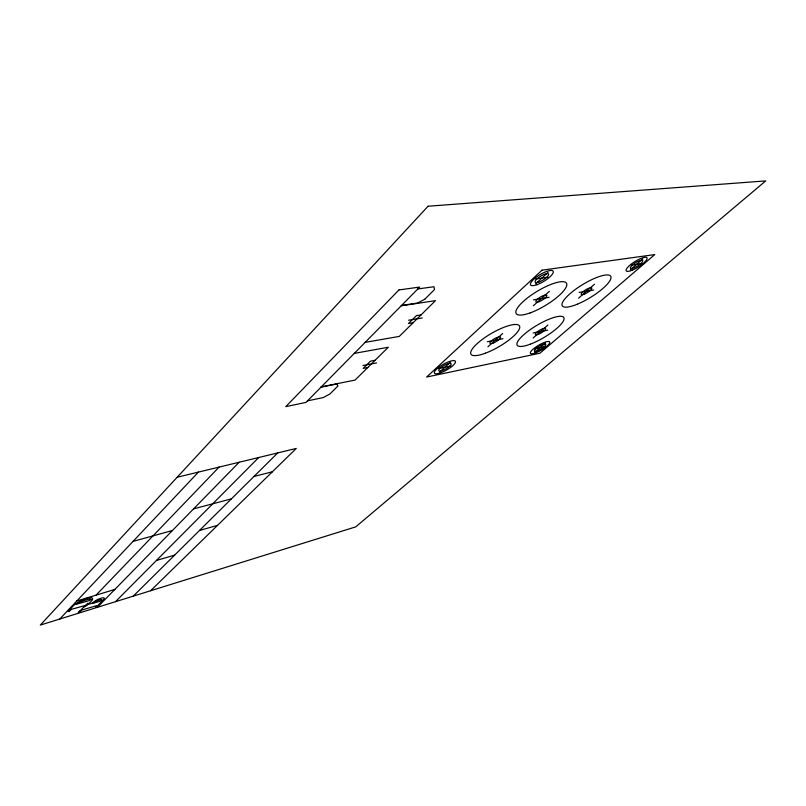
<?xml version="1.0" encoding="UTF-8"?>
<svg xmlns="http://www.w3.org/2000/svg" width="806" height="806" viewBox="0 0 806 806"><rect width="100%" height="100%" fill="white"/><g stroke="black" fill="none" stroke-linecap="round" stroke-linejoin="round"><path stroke-width="1.21" d="M87.894 603.493L87.904 603.472A8.211 1.894 -24.8 0 1 87.794 603.644L87.773 603.684A12.997 3.002 -25 0 0 87.612 603.916A10.518 2.428 -25 0 0 87.32 604.258L87.139 604.48A9.239 2.136 -24.8 0 1 86.836 604.822L92.347 603.17M84.539 606.243L87.874 603.301M103.611 599.523L101.274 602.102A6.519 1.491 -25 0 1 101.143 602.243L101.052 602.334A16.946 3.879 -24.9 0 1 100.075 603.241L98.131 605.235A16.876 3.839 -24.9 0 1 97.455 606.021L95.753 607.14L96.488 605.699L86.786 608.58A8.11 1.854 -24.9 0 1 86.433 608.681L86.101 608.772A14.921 3.365 -24.8 0 0 84.952 609.104L81.92 610.132A3.546 0.806 -24.9 0 0 81.376 610.605M59.765 619.038L198.427 472.094M96.045 595.14L219.081 467.097M97.355 607.331L239.17 462.241M115.5 601.679L258.716 457.516M424.883 299.157L434.535 289.525L433.95 286.724L417.82 288.951M133.242 596.158L277.738 452.912M150.581 590.758L296.265 448.438L177.189 477.233M439.653 372.07L450.262 362.307M535.617 283.823L548.161 272.287M487.892 346.842L502.672 333.493M533.391 305.746L549.37 291.329M533.139 337.986L547.919 325.04M578.577 298.16L594.496 284.216M79.955 610.908L80.288 610.616A15.133 3.466 -24.7 0 0 80.489 610.434L84.711 606.041A7.103 1.642 -24.8 0 0 85.396 605.417L71.684 609.245L70.041 610.464A9.732 2.247 -24.6 0 1 69.608 611.039M79.854 610.988L79.462 611.331A20.19 4.584 -25 0 0 78.535 612.207L78.232 612.651L81.366 610.616M534.771 352.242L545.41 343.054M630.403 269.678L642.805 258.968M69.558 611.079L68.026 611.583A4.987 1.149 -24.7 0 1 68.379 611.119L73.215 605.89A13.42 3.123 -24.8 0 1 78.212 602.243L80.832 600.853A9.954 2.317 -24.8 0 1 84.106 599.422C90.655 596.128 97.405 597.065 88.086 604.077A6.649 1.531 -24.8 0 1 87.824 604.319L86.574 605.366A16.785 3.879 -24.7 0 1 85.889 605.941L84.187 606.868M95.672 600.591L97.274 599.714A5.34 1.229 -25 0 1 99.158 598.878L101.627 598.072A6.438 1.481 -25 0 1 103.198 597.82L104.075 597.921A8.685 1.995 -25 0 1 103.672 599.503M424.873 299.167L417.659 303.026L401.539 305.474M76.802 600.984L114.845 589.438M156.465 560.442L174.64 555.122M199.525 530.439L217.489 525.391M133.04 541.39L172.444 530.509M193.571 508.888L231.413 498.843M253.991 476.457L272.368 471.782M307.479 400.874L323.246 397.58L329.876 394.023L337.905 386.003L336.837 383.978L321.01 387.152M438.766 368.473L451.038 365.954M534.811 348.746L545.279 346.6M321.292 386.87L355.053 380.079L388.311 347.235L354.297 353.391M367.778 367.506L363.184 368.392L370.468 361.179L375.072 360.302M362.952 365.541L376.553 362.932M487.338 341.724L503.015 338.721M533.179 332.949L547.697 330.168M365.178 342.359L399.262 336.414L435.472 300.658L401.217 305.806M413.115 322.732L408.481 323.498L416.42 315.63L421.064 314.884M408.551 320.214L422.253 317.977M533.441 299.872L549.108 297.323M579.212 292.417L593.669 290.059M535.678 278.987L547.969 277.204M631.38 265.103L641.727 263.602M89.839 599.11L91.179 599.221A3.506 0.816 -24.9 0 1 91.108 599.634L89.134 600.651A21.923 5.179 -24.9 0 1 88.166 600.933L87.028 601.256A24.19 5.531 -24.8 0 0 85.97 601.568A22.387 5.128 -24.8 0 0 84.106 602.092L76.238 604.238A2.841 0.665 -24.8 0 1 76.852 603.765L79.3 602.475A11.203 2.599 -24.8 0 1 80.398 602.001A13.823 3.204 -24.8 0 1 85.305 600.168A14.82 3.425 -24.8 0 1 89.899 599.07M101.284 599.755L101.909 599.886A3.002 0.695 -25 0 1 101.838 600.299L99.944 601.296A9.632 2.196 -25 0 0 99.098 601.528A10.952 2.499 -25 0 0 97.697 601.921L97.516 601.981A8.261 1.904 -25 0 1 96.196 602.344L93.436 603.19A3.899 0.897 -25 0 1 93.728 602.787L93.798 602.727A3.436 0.786 -25 0 1 95.884 601.326A6.136 1.411 -25 0 1 101.244 599.785M92.378 603.16A10.81 2.478 -25 0 1 95.642 600.591M428.077 206.225L40.3 625.093L355.718 526.872L765.7 180.907L428.077 206.225M398.94 289.938L285.777 406.647L305.988 402.396L419.684 287.067L398.94 289.938M542.055 270.161L426.626 377.037L539.929 353.219L654.764 254.585L542.055 270.161M485.383 353.209A28.089 7.637 -30.2 0 0 519.618 326.218A28.089 7.637 -30.2 0 0 480.618 340.696A28.089 7.637 -30.2 0 0 485.383 353.209M530.227 344.212A27.132 7.042 -30.7 0 0 564.029 318.068A27.132 7.042 -30.7 0 0 527.184 331.891A27.132 7.042 -30.7 0 0 530.227 344.212M536.967 284.709A13.228 3.859 -31.3 0 0 553.299 271.501A13.228 3.859 -31.3 0 0 535.315 277.929A13.228 3.859 -31.3 0 0 536.967 284.709M442.162 370.609A7.123 1.955 -29.5 0 0 451.189 363.849A7.123 1.955 -29.5 0 0 441.436 367.143A7.123 1.955 -29.5 0 0 442.162 370.609M440.207 372.946A12.04 3.295 -29.5 0 0 455.501 361.541A12.04 3.295 -29.5 0 0 439.058 367.062A12.04 3.295 -29.5 0 0 440.207 372.946M538.972 301.726A6.438 1.793 -31.1 0 0 546.901 295.379A6.438 1.793 -31.1 0 0 538.116 298.623A6.438 1.793 -31.1 0 0 538.972 301.726M493.151 343.064A6.156 1.672 -30.2 0 0 500.576 337.15A6.156 1.672 -30.2 0 0 491.962 340.404A6.156 1.672 -30.2 0 0 493.151 343.064M530.197 312.889A29.369 8.201 -31.1 0 0 566.769 283.964A29.369 8.201 -31.1 0 0 527.003 298.301A29.369 8.201 -31.1 0 0 530.197 312.889M537.642 350.691A6.629 1.652 -30.5 0 0 545.813 344.384A6.629 1.652 -30.5 0 0 536.746 347.9A6.629 1.652 -30.5 0 0 537.642 350.691M632.317 270.151A12.291 3.204 -32.1 0 0 647.077 257.94A12.291 3.204 -32.1 0 0 630.363 264.831A12.291 3.204 -32.1 0 0 632.317 270.151M538.982 282.009A7.828 2.277 -31.3 0 0 548.624 274.191A7.828 2.277 -31.3 0 0 537.965 278.02A7.828 2.277 -31.3 0 0 538.982 282.009M634.07 267.783A7.274 1.894 -32.1 0 0 642.785 260.56A7.274 1.894 -32.1 0 0 632.871 264.66A7.274 1.894 -32.1 0 0 634.07 267.783M577.277 304.215A28.371 7.526 -31.4 0 0 610.787 276.398A28.371 7.526 -31.4 0 0 571.434 292.507A28.371 7.526 -31.4 0 0 577.277 304.215M584.541 294.079A6.216 1.652 -31.4 0 0 591.795 287.984A6.216 1.652 -31.4 0 0 583.121 291.601A6.216 1.652 -31.4 0 0 584.541 294.079M538.307 334.329A5.944 1.541 -30.7 0 0 545.642 328.596A5.944 1.541 -30.7 0 0 537.501 331.699A5.944 1.541 -30.7 0 0 538.307 334.329M535.94 352.776A11.193 2.791 -30.5 0 0 549.783 342.117A11.193 2.791 -30.5 0 0 534.479 348.031A11.193 2.791 -30.5 0 0 535.94 352.776"/></g></svg>
